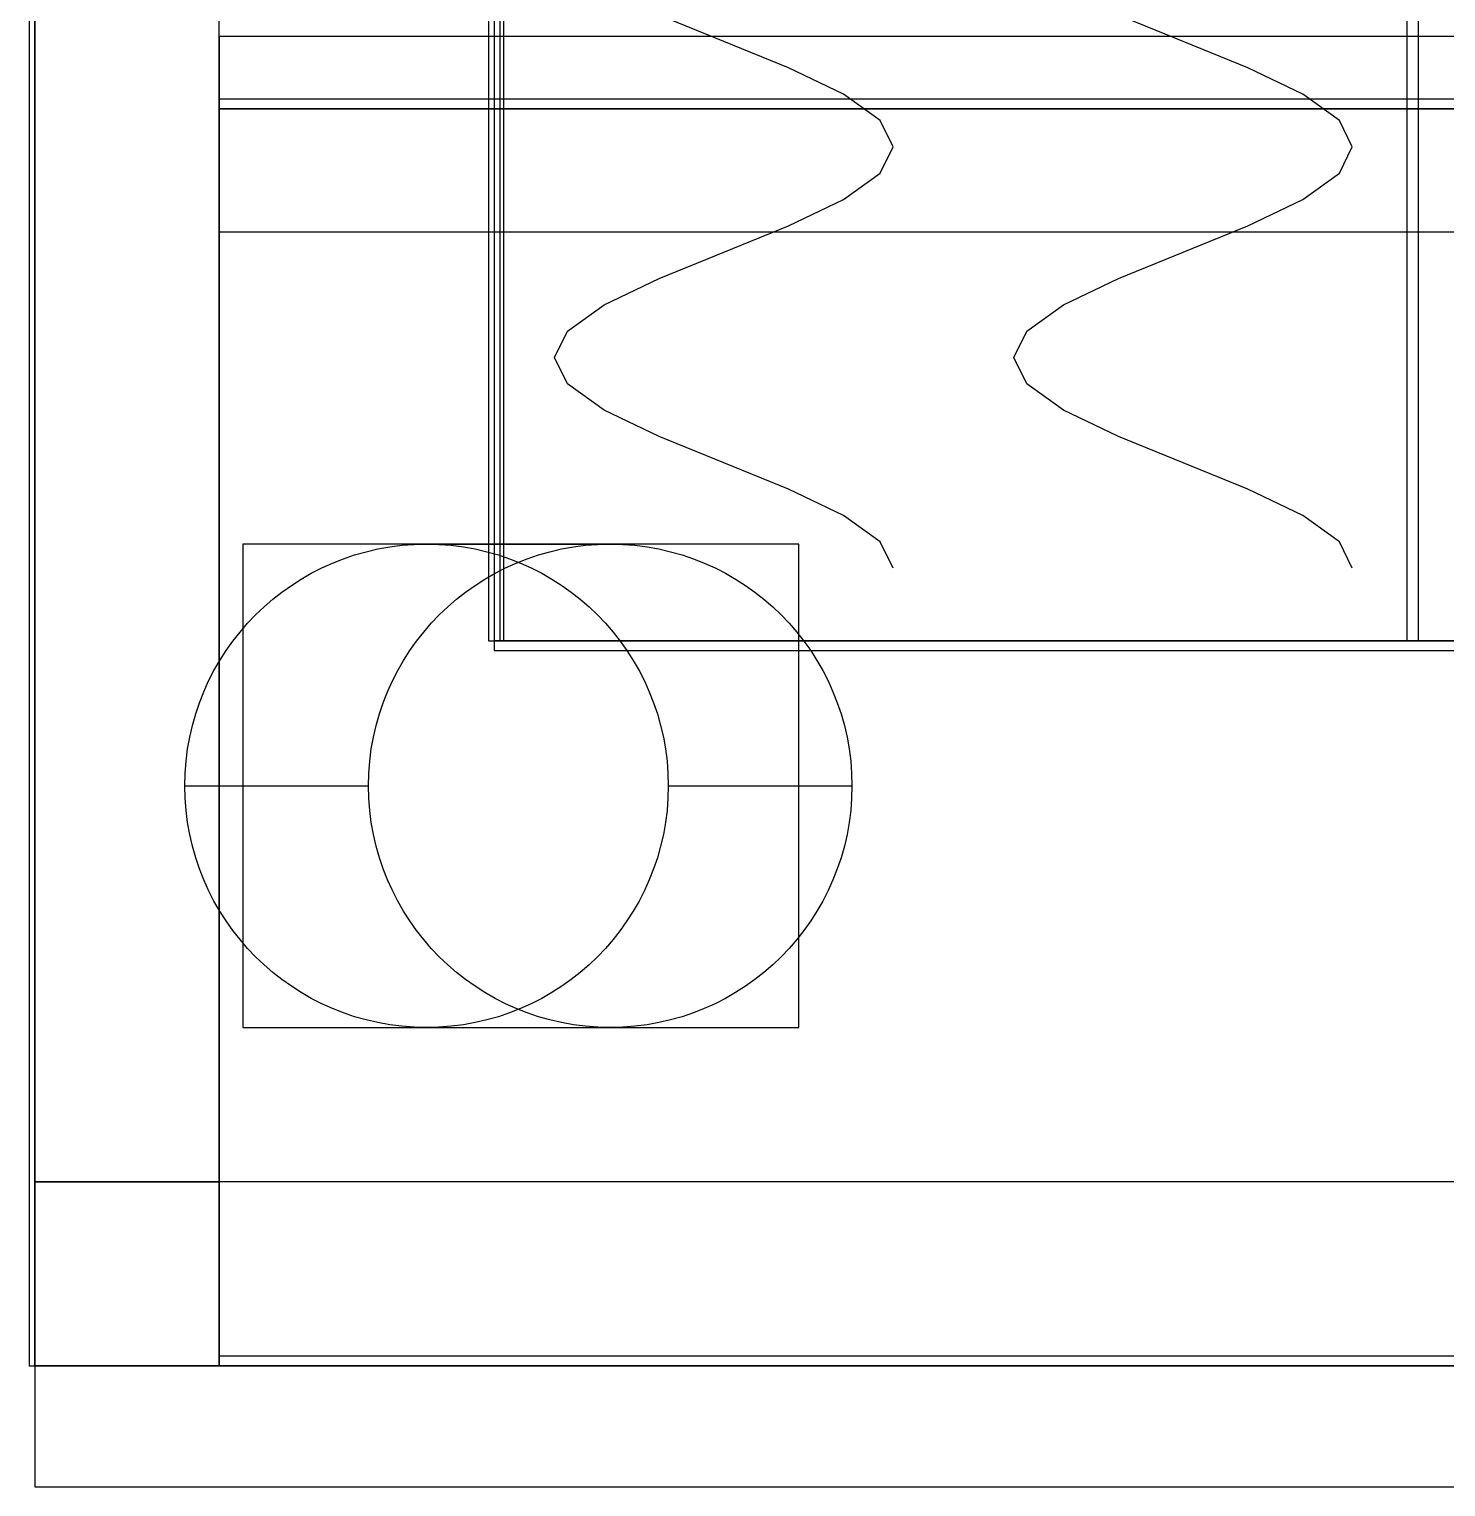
# Model space of a CAD drawing. Header units: metres. Extents: x -4 to 954, y -25 to 874.
# Drawn here: x -1.2 to 291.9, y -25 to 276.5 of the extents above; entities that cross this region are included whole.
import ezdxf

# ---------------------------------------------------------------- set-up
doc = ezdxf.new("R2010")
doc.units = ezdxf.units.M
for name, color, linetype in [('00_RUEDAS_INDUSTRIALES', 7, 'Continuous'), ('01_CHASIS_PTR_SOLDADO', 4, 'Continuous'), ('02_FORRO_EXTERIOR_LAMINA', 8, 'Continuous'), ('03_DIVISION_VERTICAL_AISLANTE', 6, 'Continuous'), ('04_POZO_CAIDA_BLINDADO', 1, 'Continuous'), ('07_CHAROLAS_Y_CANALES', 5, 'Continuous'), ('08_RESORTES_HELICOIDALES', 1, 'Continuous'), ('14_PUERTA_Y_VITRINA', 7, 'Continuous')]:
    doc.layers.add(name, color=color, linetype=linetype)

msp = doc.modelspace()

# ---------------------------------------------------------------- linework, layer by layer
at = {"layer": '00_RUEDAS_INDUSTRIALES'}
for p, q in [((158, 170, -6), (43, 170, -6)), ((43, 170, -6), (43, 70, -6)), ((158, 170, -6), (43, 170)), ((43, 170), (43, 70)), ((43, 170, -6), (43, 170)), ((81, 170, -75), (119, 170, -75)), ((158, 70, -6), (158, 170, -6)), ((158, 70), (158, 170, -6)), ((158, 170, -6), (158, 170, -6)), ((31, 120, -75), (69, 120, -75)), ((131, 120, -75), (169, 120, -75)), ((43, 70, -6), (158, 70, -6)), ((43, 70), (158, 70)), ((43, 70, -6), (43, 70)), ((81, 70, -75), (119, 70, -75)), ((158, 70, -6), (158, 70))]:
    msp.add_line(p, q, dxfattribs=at)
for centre in [(81, 120, -75), (119, 120, -75)]:
    msp.add_circle(centre, 50, dxfattribs=at)
at = {"layer": '01_CHASIS_PTR_SOLDADO'}
for p, q in [((0, 811.9), (0, 38.1)), ((0, 811.9, 38.1), (0, 38.1, 38.1)), ((0, 811.9, 434.6), (0, 38.1, 434.6)), ((0, 811.9, 460), (0, 38.1, 460)), ((0, 811.9, 1791.9), (0, 38.1, 1791.9)), ((0, 811.9, 1830), (0, 38.1, 1830)), ((38.1, 38.1), (38.1, 811.9)), ((38.1, 38.1, 38.1), (38.1, 811.9)), ((38.1, 38.1, 434.6), (38.1, 811.9, 434.6)), ((38.1, 38.1, 460), (38.1, 811.9, 434.6)), ((38.1, 38.1, 1791.9), (38.1, 811.9, 1791.9)), ((38.1, 38.1, 1830), (38.1, 811.9, 1791.9)), ((911.9, 260, 434.6), (38.1, 260, 434.6)), ((38.1, 260, 434.6), (38.1, 234.6, 434.6)), ((911.9, 260, 434.6), (38.1, 260, 460)), ((38.1, 260, 460), (38.1, 234.6, 460)), ((38.1, 260, 434.6), (38.1, 260, 460)), ((38.1, 234.6, 434.6), (911.9, 234.6, 434.6)), ((38.1, 234.6, 460), (911.9, 234.6, 460)), ((38.1, 234.6, 434.6), (38.1, 234.6, 460)), ((38.1, 38.1), (0, 38.1)), ((0, 38.1), (0, 0)), ((38.1, 38.1), (0, 38.1, 1830)), ((0, 38.1, 1830), (0, 0, 1830)), ((0, 38.1), (0, 38.1, 1830)), ((0, 38.1), (38.1, 38.1)), ((0, 38.1, 38.1), (38.1, 38.1, 38.1)), ((0, 38.1), (0, 38.1, 38.1)), ((0, 38.1, 434.6), (38.1, 38.1, 434.6)), ((0, 38.1, 460), (38.1, 38.1, 460)), ((0, 38.1, 434.6), (0, 38.1, 460)), ((0, 38.1, 1791.9), (38.1, 38.1, 1791.9)), ((0, 38.1, 1830), (38.1, 38.1, 1830)), ((0, 38.1, 1791.9), (0, 38.1, 1830)), ((38.1, 0), (38.1, 38.1)), ((38.1, 0, 1830), (38.1, 38.1)), ((38.1, 38.1), (38.1, 38.1)), ((911.9, 38.1), (38.1, 38.1)), ((38.1, 38.1), (38.1, 0)), ((911.9, 38.1), (38.1, 38.1, 38.1)), ((38.1, 38.1, 38.1), (38.1, 0, 38.1)), ((38.1, 38.1), (38.1, 38.1, 38.1)), ((38.1, 38.1), (38.1, 38.1, 38.1)), ((911.9, 38.1, 434.6), (38.1, 38.1, 434.6)), ((38.1, 38.1, 434.6), (38.1, 0, 434.6)), ((911.9, 38.1, 434.6), (38.1, 38.1, 460)), ((38.1, 38.1, 460), (38.1, 0, 460)), ((38.1, 38.1, 434.6), (38.1, 38.1, 460)), ((38.1, 38.1, 434.6), (38.1, 38.1, 460)), ((911.9, 38.1, 1791.9), (38.1, 38.1, 1791.9)), ((38.1, 38.1, 1791.9), (38.1, 0, 1791.9)), ((911.9, 38.1, 1791.9), (38.1, 38.1, 1830)), ((38.1, 38.1, 1830), (38.1, 0, 1830)), ((38.1, 38.1, 1791.9), (38.1, 38.1, 1830)), ((38.1, 38.1, 1791.9), (38.1, 38.1, 1830)), ((0, 0), (38.1, 0)), ((0, 0, 1830), (38.1, 0, 1830)), ((0, 0), (0, 0, 1830)), ((38.1, 0), (38.1, 0, 1830)), ((38.1, 0), (911.9, 0)), ((38.1, 0, 38.1), (911.9, 0, 38.1)), ((38.1, 0), (38.1, 0, 38.1)), ((38.1, 0, 434.6), (911.9, 0, 434.6)), ((38.1, 0, 460), (911.9, 0, 460)), ((38.1, 0, 434.6), (38.1, 0, 460)), ((38.1, 0, 1791.9), (911.9, 0, 1791.9)), ((38.1, 0, 1830), (911.9, 0, 1830)), ((38.1, 0, 1791.9), (38.1, 0, 1830))]:
    msp.add_line(p, q, dxfattribs=at)
at = {"layer": '02_FORRO_EXTERIOR_LAMINA'}
for p, q in [((-1.2, 850), (-1.2, 0)), ((-1.2, 850, 1830), (-1.2, 0, 1830)), ((0, 0), (0, 850)), ((0, 0, 1830), (0, 850)), ((-1.2, 0), (0, 0)), ((-1.2, 0, 1830), (0, 0, 1830)), ((-1.2, 0), (-1.2, 0, 1830)), ((0, 0), (0, 0, 1830))]:
    msp.add_line(p, q, dxfattribs=at)
at = {"layer": '03_DIVISION_VERTICAL_AISLANTE'}
for p, q in [((911.9, 275, 460), (38.1, 275, 460)), ((38.1, 275, 460), (38.1, 260, 460)), ((911.9, 275, 460), (38.1, 275, 550)), ((38.1, 275, 550), (38.1, 260, 550)), ((38.1, 275, 460), (38.1, 275, 550)), ((38.1, 260, 460), (911.9, 260, 460)), ((38.1, 260, 550), (911.9, 260, 550)), ((38.1, 260, 460), (38.1, 260, 550)), ((911.9, 260, 524.6), (38.1, 260, 524.6)), ((38.1, 260, 524.6), (38.1, 234.6, 524.6)), ((911.9, 260, 524.6), (38.1, 260, 550)), ((38.1, 260, 550), (38.1, 234.6, 550)), ((38.1, 260, 524.6), (38.1, 260, 550)), ((38.1, 234.6, 524.6), (911.9, 234.6, 524.6)), ((38.1, 234.6, 550), (911.9, 234.6, 550)), ((38.1, 234.6, 524.6), (38.1, 234.6, 550))]:
    msp.add_line(p, q, dxfattribs=at)
at = {"layer": '04_POZO_CAIDA_BLINDADO'}
for p, q in [((911.9, 262), (38.1, 262)), ((38.1, 262), (38.1, 260)), ((911.9, 262), (38.1, 262, 460)), ((38.1, 262, 460), (38.1, 260, 460)), ((38.1, 262), (38.1, 262, 460)), ((38.1, 260), (911.9, 260)), ((38.1, 260, 460), (911.9, 260, 460)), ((38.1, 260), (38.1, 260, 460)), ((911.9, 260), (38.1, 260)), ((38.1, 260), (38.1, 0)), ((911.9, 260), (38.1, 260, 2)), ((38.1, 260, 2), (38.1, 0, 2)), ((38.1, 260), (38.1, 260, 2)), ((911.9, 2, 450), (38.1, 2, 450)), ((38.1, 2, 450), (38.1, 0, 450)), ((911.9, 2, 450), (38.1, 2, 460)), ((38.1, 2, 460), (38.1, 0, 460)), ((38.1, 2, 450), (38.1, 2, 460)), ((38.1, 0), (911.9, 0)), ((38.1, 0, 2), (911.9, 0, 2)), ((38.1, 0), (38.1, 0, 2)), ((38.1, 0, 450), (911.9, 0, 450)), ((38.1, 0, 460), (911.9, 0, 460)), ((38.1, 0, 450), (38.1, 0, 460))]:
    msp.add_line(p, q, dxfattribs=at)
at = {"layer": '07_CHAROLAS_Y_CANALES'}
for p, q in [((93.8, 800, 552), (93.8, 150, 552)), ((93.8, 800, 612), (93.8, 150, 612)), ((93.8, 800, 752), (93.8, 150, 752)), ((93.8, 800, 812), (93.8, 150, 812)), ((93.8, 800, 952), (93.8, 150, 952)), ((93.8, 800, 1012), (93.8, 150, 1012)), ((93.8, 800, 1152), (93.8, 150, 1152)), ((93.8, 800, 1212), (93.8, 150, 1212)), ((93.8, 800, 1352), (93.8, 150, 1352)), ((93.8, 800, 1412), (93.8, 150, 1412)), ((93.8, 800, 1552), (93.8, 150, 1552)), ((93.8, 800, 1612), (93.8, 150, 1612)), ((95, 800, 550), (95, 150, 550)), ((95, 800, 552), (95, 150, 552)), ((95, 800, 550), (95, 150, 550)), ((95, 800, 570), (95, 150, 570)), ((95, 800, 750), (95, 150, 750)), ((95, 800, 752), (95, 150, 752)), ((95, 800, 750), (95, 150, 750)), ((95, 800, 770), (95, 150, 770)), ((95, 800, 950), (95, 150, 950)), ((95, 800, 952), (95, 150, 952)), ((95, 800, 950), (95, 150, 950)), ((95, 800, 970), (95, 150, 970)), ((95, 800, 1150), (95, 150, 1150)), ((95, 800, 1152), (95, 150, 1152)), ((95, 800, 1150), (95, 150, 1150)), ((95, 800, 1170), (95, 150, 1170)), ((95, 800, 1350), (95, 150, 1350)), ((95, 800, 1352), (95, 150, 1352)), ((95, 800, 1350), (95, 150, 1350)), ((95, 800, 1370), (95, 150, 1370)), ((95, 800, 1550), (95, 150, 1550)), ((95, 800, 1552), (95, 150, 1552)), ((95, 800, 1550), (95, 150, 1550)), ((95, 800, 1570), (95, 150, 1570)), ((96.2, 150, 552), (96.2, 800, 552)), ((96.2, 150, 612), (96.2, 800, 552)), ((96.2, 150, 752), (96.2, 800, 752)), ((96.2, 150, 812), (96.2, 800, 752)), ((96.2, 150, 952), (96.2, 800, 952)), ((96.2, 150, 1012), (96.2, 800, 952)), ((96.2, 150, 1152), (96.2, 800, 1152)), ((96.2, 150, 1212), (96.2, 800, 1152)), ((96.2, 150, 1352), (96.2, 800, 1352)), ((96.2, 150, 1412), (96.2, 800, 1352)), ((96.2, 150, 1552), (96.2, 800, 1552)), ((96.2, 150, 1612), (96.2, 800, 1552)), ((97, 150, 550), (97, 800, 550)), ((97, 150, 570), (97, 800, 550)), ((97, 150, 750), (97, 800, 750)), ((97, 150, 770), (97, 800, 750)), ((97, 150, 950), (97, 800, 950)), ((97, 150, 970), (97, 800, 950)), ((97, 150, 1150), (97, 800, 1150)), ((97, 150, 1170), (97, 800, 1150)), ((97, 150, 1350), (97, 800, 1350)), ((97, 150, 1370), (97, 800, 1350)), ((97, 150, 1550), (97, 800, 1550)), ((97, 150, 1570), (97, 800, 1550)), ((283.8, 800, 552), (283.8, 150, 552)), ((283.8, 800, 612), (283.8, 150, 612)), ((283.8, 800, 752), (283.8, 150, 752)), ((283.8, 800, 812), (283.8, 150, 812)), ((283.8, 800, 952), (283.8, 150, 952)), ((283.8, 800, 1012), (283.8, 150, 1012)), ((283.8, 800, 1152), (283.8, 150, 1152)), ((283.8, 800, 1212), (283.8, 150, 1212)), ((283.8, 800, 1352), (283.8, 150, 1352)), ((283.8, 800, 1412), (283.8, 150, 1412)), ((283.8, 800, 1552), (283.8, 150, 1552)), ((283.8, 800, 1612), (283.8, 150, 1612)), ((286.2, 150, 552), (286.2, 800, 552)), ((286.2, 150, 612), (286.2, 800, 552)), ((286.2, 150, 752), (286.2, 800, 752)), ((286.2, 150, 812), (286.2, 800, 752)), ((286.2, 150, 952), (286.2, 800, 952)), ((286.2, 150, 1012), (286.2, 800, 952)), ((286.2, 150, 1152), (286.2, 800, 1152)), ((286.2, 150, 1212), (286.2, 800, 1152)), ((286.2, 150, 1352), (286.2, 800, 1352)), ((286.2, 150, 1412), (286.2, 800, 1352)), ((286.2, 150, 1552), (286.2, 800, 1552)), ((286.2, 150, 1612), (286.2, 800, 1552)), ((93.8, 150, 552), (96.2, 150, 552)), ((93.8, 150, 612), (96.2, 150, 612)), ((93.8, 150, 552), (93.8, 150, 612)), ((93.8, 150, 752), (96.2, 150, 752)), ((93.8, 150, 812), (96.2, 150, 812)), ((93.8, 150, 752), (93.8, 150, 812)), ((93.8, 150, 952), (96.2, 150, 952)), ((93.8, 150, 1012), (96.2, 150, 1012)), ((93.8, 150, 952), (93.8, 150, 1012)), ((93.8, 150, 1152), (96.2, 150, 1152)), ((93.8, 150, 1212), (96.2, 150, 1212)), ((93.8, 150, 1152), (93.8, 150, 1212)), ((93.8, 150, 1352), (96.2, 150, 1352)), ((93.8, 150, 1412), (96.2, 150, 1412)), ((93.8, 150, 1352), (93.8, 150, 1412)), ((93.8, 150, 1552), (96.2, 150, 1552)), ((93.8, 150, 1612), (96.2, 150, 1612)), ((93.8, 150, 1552), (93.8, 150, 1612)), ((95, 150, 550), (855, 150, 550)), ((95, 150, 552), (855, 150, 552)), ((95, 150, 550), (95, 150, 552)), ((855, 150, 532), (95, 150, 532)), ((95, 150, 532), (95, 148, 532)), ((855, 150, 532), (95, 150, 552)), ((95, 150, 552), (95, 148, 552)), ((95, 150, 532), (95, 150, 552)), ((95, 150, 550), (97, 150, 550)), ((95, 150, 570), (97, 150, 570)), ((95, 150, 550), (95, 150, 570)), ((95, 150, 750), (855, 150, 750)), ((95, 150, 752), (855, 150, 752)), ((95, 150, 750), (95, 150, 752)), ((855, 150, 732), (95, 150, 732)), ((95, 150, 732), (95, 148, 732)), ((855, 150, 732), (95, 150, 752)), ((95, 150, 752), (95, 148, 752)), ((95, 150, 732), (95, 150, 752)), ((95, 150, 750), (97, 150, 750)), ((95, 150, 770), (97, 150, 770)), ((95, 150, 750), (95, 150, 770)), ((95, 150, 950), (855, 150, 950)), ((95, 150, 952), (855, 150, 952)), ((95, 150, 950), (95, 150, 952)), ((855, 150, 932), (95, 150, 932)), ((95, 150, 932), (95, 148, 932)), ((855, 150, 932), (95, 150, 952)), ((95, 150, 952), (95, 148, 952)), ((95, 150, 932), (95, 150, 952)), ((95, 150, 950), (97, 150, 950)), ((95, 150, 970), (97, 150, 970)), ((95, 150, 950), (95, 150, 970)), ((95, 150, 1150), (855, 150, 1150)), ((95, 150, 1152), (855, 150, 1152)), ((95, 150, 1150), (95, 150, 1152)), ((855, 150, 1132), (95, 150, 1132)), ((95, 150, 1132), (95, 148, 1132)), ((855, 150, 1132), (95, 150, 1152)), ((95, 150, 1152), (95, 148, 1152)), ((95, 150, 1132), (95, 150, 1152)), ((95, 150, 1150), (97, 150, 1150)), ((95, 150, 1170), (97, 150, 1170)), ((95, 150, 1150), (95, 150, 1170)), ((95, 150, 1350), (855, 150, 1350)), ((95, 150, 1352), (855, 150, 1352)), ((95, 150, 1350), (95, 150, 1352)), ((855, 150, 1332), (95, 150, 1332)), ((95, 150, 1332), (95, 148, 1332)), ((855, 150, 1332), (95, 150, 1352)), ((95, 150, 1352), (95, 148, 1352)), ((95, 150, 1332), (95, 150, 1352)), ((95, 150, 1350), (97, 150, 1350)), ((95, 150, 1370), (97, 150, 1370)), ((95, 150, 1350), (95, 150, 1370)), ((95, 150, 1550), (855, 150, 1550)), ((95, 150, 1552), (855, 150, 1552)), ((95, 150, 1550), (95, 150, 1552)), ((855, 150, 1532), (95, 150, 1532)), ((95, 150, 1532), (95, 148, 1532)), ((855, 150, 1532), (95, 150, 1552)), ((95, 150, 1552), (95, 148, 1552)), ((95, 150, 1532), (95, 150, 1552)), ((95, 150, 1550), (97, 150, 1550)), ((95, 150, 1570), (97, 150, 1570)), ((95, 150, 1550), (95, 150, 1570)), ((95, 148, 532), (855, 148, 532)), ((95, 148, 552), (855, 148, 552)), ((95, 148, 532), (95, 148, 552)), ((95, 148, 732), (855, 148, 732)), ((95, 148, 752), (855, 148, 752)), ((95, 148, 732), (95, 148, 752)), ((95, 148, 932), (855, 148, 932)), ((95, 148, 952), (855, 148, 952)), ((95, 148, 932), (95, 148, 952)), ((95, 148, 1132), (855, 148, 1132)), ((95, 148, 1152), (855, 148, 1152)), ((95, 148, 1132), (95, 148, 1152)), ((95, 148, 1332), (855, 148, 1332)), ((95, 148, 1352), (855, 148, 1352)), ((95, 148, 1332), (95, 148, 1352)), ((95, 148, 1532), (855, 148, 1532)), ((95, 148, 1552), (855, 148, 1552)), ((95, 148, 1532), (95, 148, 1552)), ((96.2, 150, 552), (96.2, 150, 612)), ((96.2, 150, 752), (96.2, 150, 812)), ((96.2, 150, 952), (96.2, 150, 1012)), ((96.2, 150, 1152), (96.2, 150, 1212)), ((96.2, 150, 1352), (96.2, 150, 1412)), ((96.2, 150, 1552), (96.2, 150, 1612)), ((97, 150, 550), (97, 150, 570)), ((97, 150, 750), (97, 150, 770)), ((97, 150, 950), (97, 150, 970)), ((97, 150, 1150), (97, 150, 1170)), ((97, 150, 1350), (97, 150, 1370)), ((97, 150, 1550), (97, 150, 1570)), ((283.8, 150, 552), (286.2, 150, 552)), ((283.8, 150, 612), (286.2, 150, 612)), ((283.8, 150, 552), (283.8, 150, 612)), ((283.8, 150, 752), (286.2, 150, 752)), ((283.8, 150, 812), (286.2, 150, 812)), ((283.8, 150, 752), (283.8, 150, 812)), ((283.8, 150, 952), (286.2, 150, 952)), ((283.8, 150, 1012), (286.2, 150, 1012)), ((283.8, 150, 952), (283.8, 150, 1012)), ((283.8, 150, 1152), (286.2, 150, 1152)), ((283.8, 150, 1212), (286.2, 150, 1212)), ((283.8, 150, 1152), (283.8, 150, 1212)), ((283.8, 150, 1352), (286.2, 150, 1352)), ((283.8, 150, 1412), (286.2, 150, 1412)), ((283.8, 150, 1352), (283.8, 150, 1412)), ((283.8, 150, 1552), (286.2, 150, 1552)), ((283.8, 150, 1612), (286.2, 150, 1612)), ((283.8, 150, 1552), (283.8, 150, 1612)), ((286.2, 150, 552), (286.2, 150, 612)), ((286.2, 150, 752), (286.2, 150, 812)), ((286.2, 150, 952), (286.2, 150, 1012)), ((286.2, 150, 1152), (286.2, 150, 1212)), ((286.2, 150, 1352), (286.2, 150, 1412)), ((286.2, 150, 1552), (286.2, 150, 1612))]:
    msp.add_line(p, q, dxfattribs=at)
at = {"layer": '08_RESORTES_HELICOIDALES'}
for p, q in [((142.5, 273.93, 630), (129.11, 279.38, 627.34)), ((142.5, 273.93, 830), (129.11, 279.38, 827.34)), ((142.5, 273.93, 1030), (129.11, 279.38, 1027.34)), ((142.5, 273.93, 1230), (129.11, 279.38, 1227.34)), ((142.5, 273.93, 1430), (129.11, 279.38, 1427.34)), ((142.5, 273.93, 1630), (129.11, 279.38, 1627.34)), ((237.5, 273.93, 630), (224.11, 279.38, 627.34)), ((237.5, 273.93, 830), (224.11, 279.38, 827.34)), ((237.5, 273.93, 1030), (224.11, 279.38, 1027.34)), ((237.5, 273.93, 1230), (224.11, 279.38, 1227.34)), ((237.5, 273.93, 1430), (224.11, 279.38, 1427.34)), ((237.5, 273.93, 1630), (224.11, 279.38, 1627.34)), ((155.89, 268.48, 627.34), (142.5, 273.93, 630)), ((155.89, 268.48, 827.34), (142.5, 273.93, 830)), ((155.89, 268.48, 1027.34), (142.5, 273.93, 1030)), ((155.89, 268.48, 1227.34), (142.5, 273.93, 1230)), ((155.89, 268.48, 1427.34), (142.5, 273.93, 1430)), ((155.89, 268.48, 1627.34), (142.5, 273.93, 1630)), ((250.89, 268.48, 627.34), (237.5, 273.93, 630)), ((250.89, 268.48, 827.34), (237.5, 273.93, 830)), ((250.89, 268.48, 1027.34), (237.5, 273.93, 1030)), ((250.89, 268.48, 1227.34), (237.5, 273.93, 1230)), ((250.89, 268.48, 1427.34), (237.5, 273.93, 1430)), ((250.89, 268.48, 1627.34), (237.5, 273.93, 1630)), ((167.25, 263.04, 619.75), (155.89, 268.48, 627.34)), ((167.25, 263.04, 819.75), (155.89, 268.48, 827.34)), ((167.25, 263.04, 1019.75), (155.89, 268.48, 1027.34)), ((167.25, 263.04, 1219.75), (155.89, 268.48, 1227.34)), ((167.25, 263.04, 1419.75), (155.89, 268.48, 1427.34)), ((167.25, 263.04, 1619.75), (155.89, 268.48, 1627.34)), ((262.25, 263.04, 619.75), (250.89, 268.48, 627.34)), ((262.25, 263.04, 819.75), (250.89, 268.48, 827.34)), ((262.25, 263.04, 1019.75), (250.89, 268.48, 1027.34)), ((262.25, 263.04, 1219.75), (250.89, 268.48, 1227.34)), ((262.25, 263.04, 1419.75), (250.89, 268.48, 1427.34)), ((262.25, 263.04, 1619.75), (250.89, 268.48, 1627.34)), ((174.84, 257.59, 608.39), (167.25, 263.04, 619.75)), ((174.84, 257.59, 808.39), (167.25, 263.04, 819.75)), ((174.84, 257.59, 1008.39), (167.25, 263.04, 1019.75)), ((174.84, 257.59, 1208.39), (167.25, 263.04, 1219.75)), ((174.84, 257.59, 1408.39), (167.25, 263.04, 1419.75)), ((174.84, 257.59, 1608.39), (167.25, 263.04, 1619.75)), ((269.84, 257.59, 608.39), (262.25, 263.04, 619.75)), ((269.84, 257.59, 808.39), (262.25, 263.04, 819.75)), ((269.84, 257.59, 1008.39), (262.25, 263.04, 1019.75)), ((269.84, 257.59, 1208.39), (262.25, 263.04, 1219.75)), ((269.84, 257.59, 1408.39), (262.25, 263.04, 1419.75)), ((269.84, 257.59, 1608.39), (262.25, 263.04, 1619.75)), ((177.5, 252.14, 595), (174.84, 257.59, 608.39)), ((177.5, 252.14, 795), (174.84, 257.59, 808.39)), ((177.5, 252.14, 995), (174.84, 257.59, 1008.39)), ((177.5, 252.14, 1195), (174.84, 257.59, 1208.39)), ((177.5, 252.14, 1395), (174.84, 257.59, 1408.39)), ((177.5, 252.14, 1595), (174.84, 257.59, 1608.39)), ((272.5, 252.14, 595), (269.84, 257.59, 608.39)), ((272.5, 252.14, 795), (269.84, 257.59, 808.39)), ((272.5, 252.14, 995), (269.84, 257.59, 1008.39)), ((272.5, 252.14, 1195), (269.84, 257.59, 1208.39)), ((272.5, 252.14, 1395), (269.84, 257.59, 1408.39)), ((272.5, 252.14, 1595), (269.84, 257.59, 1608.39)), ((174.84, 246.7, 581.61), (177.5, 252.14, 595)), ((174.84, 246.7, 781.61), (177.5, 252.14, 795)), ((174.84, 246.7, 981.61), (177.5, 252.14, 995)), ((174.84, 246.7, 1181.61), (177.5, 252.14, 1195)), ((174.84, 246.7, 1381.61), (177.5, 252.14, 1395)), ((174.84, 246.7, 1581.61), (177.5, 252.14, 1595)), ((269.84, 246.7, 581.61), (272.5, 252.14, 595)), ((269.84, 246.7, 781.61), (272.5, 252.14, 795)), ((269.84, 246.7, 981.61), (272.5, 252.14, 995)), ((269.84, 246.7, 1181.61), (272.5, 252.14, 1195)), ((269.84, 246.7, 1381.61), (272.5, 252.14, 1395)), ((269.84, 246.7, 1581.61), (272.5, 252.14, 1595)), ((167.25, 241.25, 570.25), (174.84, 246.7, 581.61)), ((167.25, 241.25, 770.25), (174.84, 246.7, 781.61)), ((167.25, 241.25, 970.25), (174.84, 246.7, 981.61)), ((167.25, 241.25, 1170.25), (174.84, 246.7, 1181.61)), ((167.25, 241.25, 1370.25), (174.84, 246.7, 1381.61)), ((167.25, 241.25, 1570.25), (174.84, 246.7, 1581.61)), ((262.25, 241.25, 570.25), (269.84, 246.7, 581.61)), ((262.25, 241.25, 770.25), (269.84, 246.7, 781.61)), ((262.25, 241.25, 970.25), (269.84, 246.7, 981.61)), ((262.25, 241.25, 1170.25), (269.84, 246.7, 1181.61)), ((262.25, 241.25, 1370.25), (269.84, 246.7, 1381.61)), ((262.25, 241.25, 1570.25), (269.84, 246.7, 1581.61)), ((155.89, 235.8, 562.66), (167.25, 241.25, 570.25)), ((155.89, 235.8, 762.66), (167.25, 241.25, 770.25)), ((155.89, 235.8, 962.66), (167.25, 241.25, 970.25)), ((155.89, 235.8, 1162.66), (167.25, 241.25, 1170.25)), ((155.89, 235.8, 1362.66), (167.25, 241.25, 1370.25)), ((155.89, 235.8, 1562.66), (167.25, 241.25, 1570.25)), ((250.89, 235.8, 562.66), (262.25, 241.25, 570.25)), ((250.89, 235.8, 762.66), (262.25, 241.25, 770.25)), ((250.89, 235.8, 962.66), (262.25, 241.25, 970.25)), ((250.89, 235.8, 1162.66), (262.25, 241.25, 1170.25)), ((250.89, 235.8, 1362.66), (262.25, 241.25, 1370.25)), ((250.89, 235.8, 1562.66), (262.25, 241.25, 1570.25)), ((142.5, 230.36, 560), (155.89, 235.8, 562.66)), ((142.5, 230.36, 760), (155.89, 235.8, 762.66)), ((142.5, 230.36, 960), (155.89, 235.8, 962.66)), ((142.5, 230.36, 1160), (155.89, 235.8, 1162.66)), ((142.5, 230.36, 1360), (155.89, 235.8, 1362.66)), ((142.5, 230.36, 1560), (155.89, 235.8, 1562.66)), ((237.5, 230.36, 560), (250.89, 235.8, 562.66)), ((237.5, 230.36, 760), (250.89, 235.8, 762.66)), ((237.5, 230.36, 960), (250.89, 235.8, 962.66)), ((237.5, 230.36, 1160), (250.89, 235.8, 1162.66)), ((237.5, 230.36, 1360), (250.89, 235.8, 1362.66)), ((237.5, 230.36, 1560), (250.89, 235.8, 1562.66)), ((129.11, 224.91, 562.66), (142.5, 230.36, 560)), ((129.11, 224.91, 762.66), (142.5, 230.36, 760)), ((129.11, 224.91, 962.66), (142.5, 230.36, 960)), ((129.11, 224.91, 1162.66), (142.5, 230.36, 1160)), ((129.11, 224.91, 1362.66), (142.5, 230.36, 1360)), ((129.11, 224.91, 1562.66), (142.5, 230.36, 1560)), ((224.11, 224.91, 562.66), (237.5, 230.36, 560)), ((224.11, 224.91, 762.66), (237.5, 230.36, 760)), ((224.11, 224.91, 962.66), (237.5, 230.36, 960)), ((224.11, 224.91, 1162.66), (237.5, 230.36, 1160)), ((224.11, 224.91, 1362.66), (237.5, 230.36, 1360)), ((224.11, 224.91, 1562.66), (237.5, 230.36, 1560)), ((117.75, 219.46, 570.25), (129.11, 224.91, 562.66)), ((117.75, 219.46, 770.25), (129.11, 224.91, 762.66)), ((117.75, 219.46, 970.25), (129.11, 224.91, 962.66)), ((117.75, 219.46, 1170.25), (129.11, 224.91, 1162.66)), ((117.75, 219.46, 1370.25), (129.11, 224.91, 1362.66)), ((117.75, 219.46, 1570.25), (129.11, 224.91, 1562.66)), ((212.75, 219.46, 570.25), (224.11, 224.91, 562.66)), ((212.75, 219.46, 770.25), (224.11, 224.91, 762.66)), ((212.75, 219.46, 970.25), (224.11, 224.91, 962.66)), ((212.75, 219.46, 1170.25), (224.11, 224.91, 1162.66)), ((212.75, 219.46, 1370.25), (224.11, 224.91, 1362.66)), ((212.75, 219.46, 1570.25), (224.11, 224.91, 1562.66)), ((110.16, 214.02, 581.61), (117.75, 219.46, 570.25)), ((110.16, 214.02, 781.61), (117.75, 219.46, 770.25)), ((110.16, 214.02, 981.61), (117.75, 219.46, 970.25)), ((110.16, 214.02, 1181.61), (117.75, 219.46, 1170.25)), ((110.16, 214.02, 1381.61), (117.75, 219.46, 1370.25)), ((110.16, 214.02, 1581.61), (117.75, 219.46, 1570.25)), ((205.16, 214.02, 581.61), (212.75, 219.46, 570.25)), ((205.16, 214.02, 781.61), (212.75, 219.46, 770.25)), ((205.16, 214.02, 981.61), (212.75, 219.46, 970.25)), ((205.16, 214.02, 1181.61), (212.75, 219.46, 1170.25)), ((205.16, 214.02, 1381.61), (212.75, 219.46, 1370.25)), ((205.16, 214.02, 1581.61), (212.75, 219.46, 1570.25)), ((107.5, 208.57, 595), (110.16, 214.02, 581.61)), ((107.5, 208.57, 795), (110.16, 214.02, 781.61)), ((107.5, 208.57, 995), (110.16, 214.02, 981.61)), ((107.5, 208.57, 1195), (110.16, 214.02, 1181.61)), ((107.5, 208.57, 1395), (110.16, 214.02, 1381.61)), ((107.5, 208.57, 1595), (110.16, 214.02, 1581.61)), ((202.5, 208.57, 595), (205.16, 214.02, 581.61)), ((202.5, 208.57, 795), (205.16, 214.02, 781.61)), ((202.5, 208.57, 995), (205.16, 214.02, 981.61)), ((202.5, 208.57, 1195), (205.16, 214.02, 1181.61)), ((202.5, 208.57, 1395), (205.16, 214.02, 1381.61)), ((202.5, 208.57, 1595), (205.16, 214.02, 1581.61)), ((110.16, 203.12, 608.39), (107.5, 208.57, 595)), ((110.16, 203.12, 808.39), (107.5, 208.57, 795)), ((110.16, 203.12, 1008.39), (107.5, 208.57, 995)), ((110.16, 203.12, 1208.39), (107.5, 208.57, 1195)), ((110.16, 203.12, 1408.39), (107.5, 208.57, 1395)), ((110.16, 203.12, 1608.39), (107.5, 208.57, 1595)), ((205.16, 203.12, 608.39), (202.5, 208.57, 595)), ((205.16, 203.12, 808.39), (202.5, 208.57, 795)), ((205.16, 203.12, 1008.39), (202.5, 208.57, 995)), ((205.16, 203.12, 1208.39), (202.5, 208.57, 1195)), ((205.16, 203.12, 1408.39), (202.5, 208.57, 1395)), ((205.16, 203.12, 1608.39), (202.5, 208.57, 1595)), ((117.75, 197.68, 619.75), (110.16, 203.12, 608.39)), ((117.75, 197.68, 819.75), (110.16, 203.12, 808.39)), ((117.75, 197.68, 1019.75), (110.16, 203.12, 1008.39)), ((117.75, 197.68, 1219.75), (110.16, 203.12, 1208.39)), ((117.75, 197.68, 1419.75), (110.16, 203.12, 1408.39)), ((117.75, 197.68, 1619.75), (110.16, 203.12, 1608.39)), ((212.75, 197.68, 619.75), (205.16, 203.12, 608.39)), ((212.75, 197.68, 819.75), (205.16, 203.12, 808.39)), ((212.75, 197.68, 1019.75), (205.16, 203.12, 1008.39)), ((212.75, 197.68, 1219.75), (205.16, 203.12, 1208.39)), ((212.75, 197.68, 1419.75), (205.16, 203.12, 1408.39)), ((212.75, 197.68, 1619.75), (205.16, 203.12, 1608.39)), ((129.11, 192.23, 627.34), (117.75, 197.68, 619.75)), ((129.11, 192.23, 827.34), (117.75, 197.68, 819.75)), ((129.11, 192.23, 1027.34), (117.75, 197.68, 1019.75)), ((129.11, 192.23, 1227.34), (117.75, 197.68, 1219.75)), ((129.11, 192.23, 1427.34), (117.75, 197.68, 1419.75)), ((129.11, 192.23, 1627.34), (117.75, 197.68, 1619.75)), ((224.11, 192.23, 627.34), (212.75, 197.68, 619.75)), ((224.11, 192.23, 827.34), (212.75, 197.68, 819.75)), ((224.11, 192.23, 1027.34), (212.75, 197.68, 1019.75)), ((224.11, 192.23, 1227.34), (212.75, 197.68, 1219.75)), ((224.11, 192.23, 1427.34), (212.75, 197.68, 1419.75)), ((224.11, 192.23, 1627.34), (212.75, 197.68, 1619.75)), ((142.5, 186.79, 630), (129.11, 192.23, 627.34)), ((142.5, 186.79, 830), (129.11, 192.23, 827.34)), ((142.5, 186.79, 1030), (129.11, 192.23, 1027.34)), ((142.5, 186.79, 1230), (129.11, 192.23, 1227.34)), ((142.5, 186.79, 1430), (129.11, 192.23, 1427.34)), ((142.5, 186.79, 1630), (129.11, 192.23, 1627.34)), ((237.5, 186.79, 630), (224.11, 192.23, 627.34)), ((237.5, 186.79, 830), (224.11, 192.23, 827.34)), ((237.5, 186.79, 1030), (224.11, 192.23, 1027.34)), ((237.5, 186.79, 1230), (224.11, 192.23, 1227.34)), ((237.5, 186.79, 1430), (224.11, 192.23, 1427.34)), ((237.5, 186.79, 1630), (224.11, 192.23, 1627.34)), ((155.89, 181.34, 627.34), (142.5, 186.79, 630)), ((155.89, 181.34, 827.34), (142.5, 186.79, 830)), ((155.89, 181.34, 1027.34), (142.5, 186.79, 1030)), ((155.89, 181.34, 1227.34), (142.5, 186.79, 1230)), ((155.89, 181.34, 1427.34), (142.5, 186.79, 1430)), ((155.89, 181.34, 1627.34), (142.5, 186.79, 1630)), ((250.89, 181.34, 627.34), (237.5, 186.79, 630)), ((250.89, 181.34, 827.34), (237.5, 186.79, 830)), ((250.89, 181.34, 1027.34), (237.5, 186.79, 1030)), ((250.89, 181.34, 1227.34), (237.5, 186.79, 1230)), ((250.89, 181.34, 1427.34), (237.5, 186.79, 1430)), ((250.89, 181.34, 1627.34), (237.5, 186.79, 1630)), ((167.25, 175.89, 619.75), (155.89, 181.34, 627.34)), ((167.25, 175.89, 819.75), (155.89, 181.34, 827.34)), ((167.25, 175.89, 1019.75), (155.89, 181.34, 1027.34)), ((167.25, 175.89, 1219.75), (155.89, 181.34, 1227.34)), ((167.25, 175.89, 1419.75), (155.89, 181.34, 1427.34)), ((167.25, 175.89, 1619.75), (155.89, 181.34, 1627.34)), ((262.25, 175.89, 619.75), (250.89, 181.34, 627.34)), ((262.25, 175.89, 819.75), (250.89, 181.34, 827.34)), ((262.25, 175.89, 1019.75), (250.89, 181.34, 1027.34)), ((262.25, 175.89, 1219.75), (250.89, 181.34, 1227.34)), ((262.25, 175.89, 1419.75), (250.89, 181.34, 1427.34)), ((262.25, 175.89, 1619.75), (250.89, 181.34, 1627.34)), ((174.84, 170.45, 608.39), (167.25, 175.89, 619.75)), ((174.84, 170.45, 808.39), (167.25, 175.89, 819.75)), ((174.84, 170.45, 1008.39), (167.25, 175.89, 1019.75)), ((174.84, 170.45, 1208.39), (167.25, 175.89, 1219.75)), ((174.84, 170.45, 1408.39), (167.25, 175.89, 1419.75)), ((174.84, 170.45, 1608.39), (167.25, 175.89, 1619.75)), ((269.84, 170.45, 608.39), (262.25, 175.89, 619.75)), ((269.84, 170.45, 808.39), (262.25, 175.89, 819.75)), ((269.84, 170.45, 1008.39), (262.25, 175.89, 1019.75)), ((269.84, 170.45, 1208.39), (262.25, 175.89, 1219.75)), ((269.84, 170.45, 1408.39), (262.25, 175.89, 1419.75)), ((269.84, 170.45, 1608.39), (262.25, 175.89, 1619.75)), ((177.5, 165, 595), (174.84, 170.45, 608.39)), ((177.5, 165, 795), (174.84, 170.45, 808.39)), ((177.5, 165, 995), (174.84, 170.45, 1008.39)), ((177.5, 165, 1195), (174.84, 170.45, 1208.39)), ((177.5, 165, 1395), (174.84, 170.45, 1408.39)), ((177.5, 165, 1595), (174.84, 170.45, 1608.39)), ((272.5, 165, 595), (269.84, 170.45, 608.39)), ((272.5, 165, 795), (269.84, 170.45, 808.39)), ((272.5, 165, 995), (269.84, 170.45, 1008.39)), ((272.5, 165, 1195), (269.84, 170.45, 1208.39)), ((272.5, 165, 1395), (269.84, 170.45, 1408.39)), ((272.5, 165, 1595), (269.84, 170.45, 1608.39))]:
    msp.add_line(p, q, dxfattribs=at)
at = {"layer": '14_PUERTA_Y_VITRINA'}
for p, q in [((950, 0, 460), (0, 0, 460)), ((0, 0, 460), (0, -25, 460)), ((950, 0, 460), (0, 0, 1830)), ((0, 0, 1830), (0, -25, 1830)), ((0, 0, 460), (0, 0, 1830)), ((0, -25, 460), (950, -25, 460)), ((0, -25, 1830), (950, -25, 1830)), ((0, -25, 460), (0, -25, 1830))]:
    msp.add_line(p, q, dxfattribs=at)

doc.saveas('drawing.dxf')
